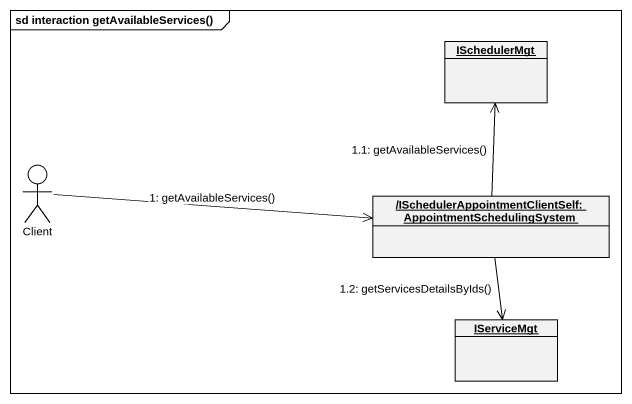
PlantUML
@startuml
mainframe sd interaction getAvailableServices()
allowmixing
hide circle
hide empty members
object ISchedulerMgt
actor Client
object "/ISchedulerAppointmentClientSelf:AppointmentSchedulingSystem" as ISchedulerAppointmentClientS
object IServiceMgt
Client -right-> ISchedulerAppointmentClientS : 1: getAvailableServices()
ISchedulerAppointmentClientS -up-> ISchedulerMgt : 1.1: getAvailableServices()
ISchedulerAppointmentClientS --> IServiceMgt : 1.2: getServicesDetailsByIds()
@enduml
